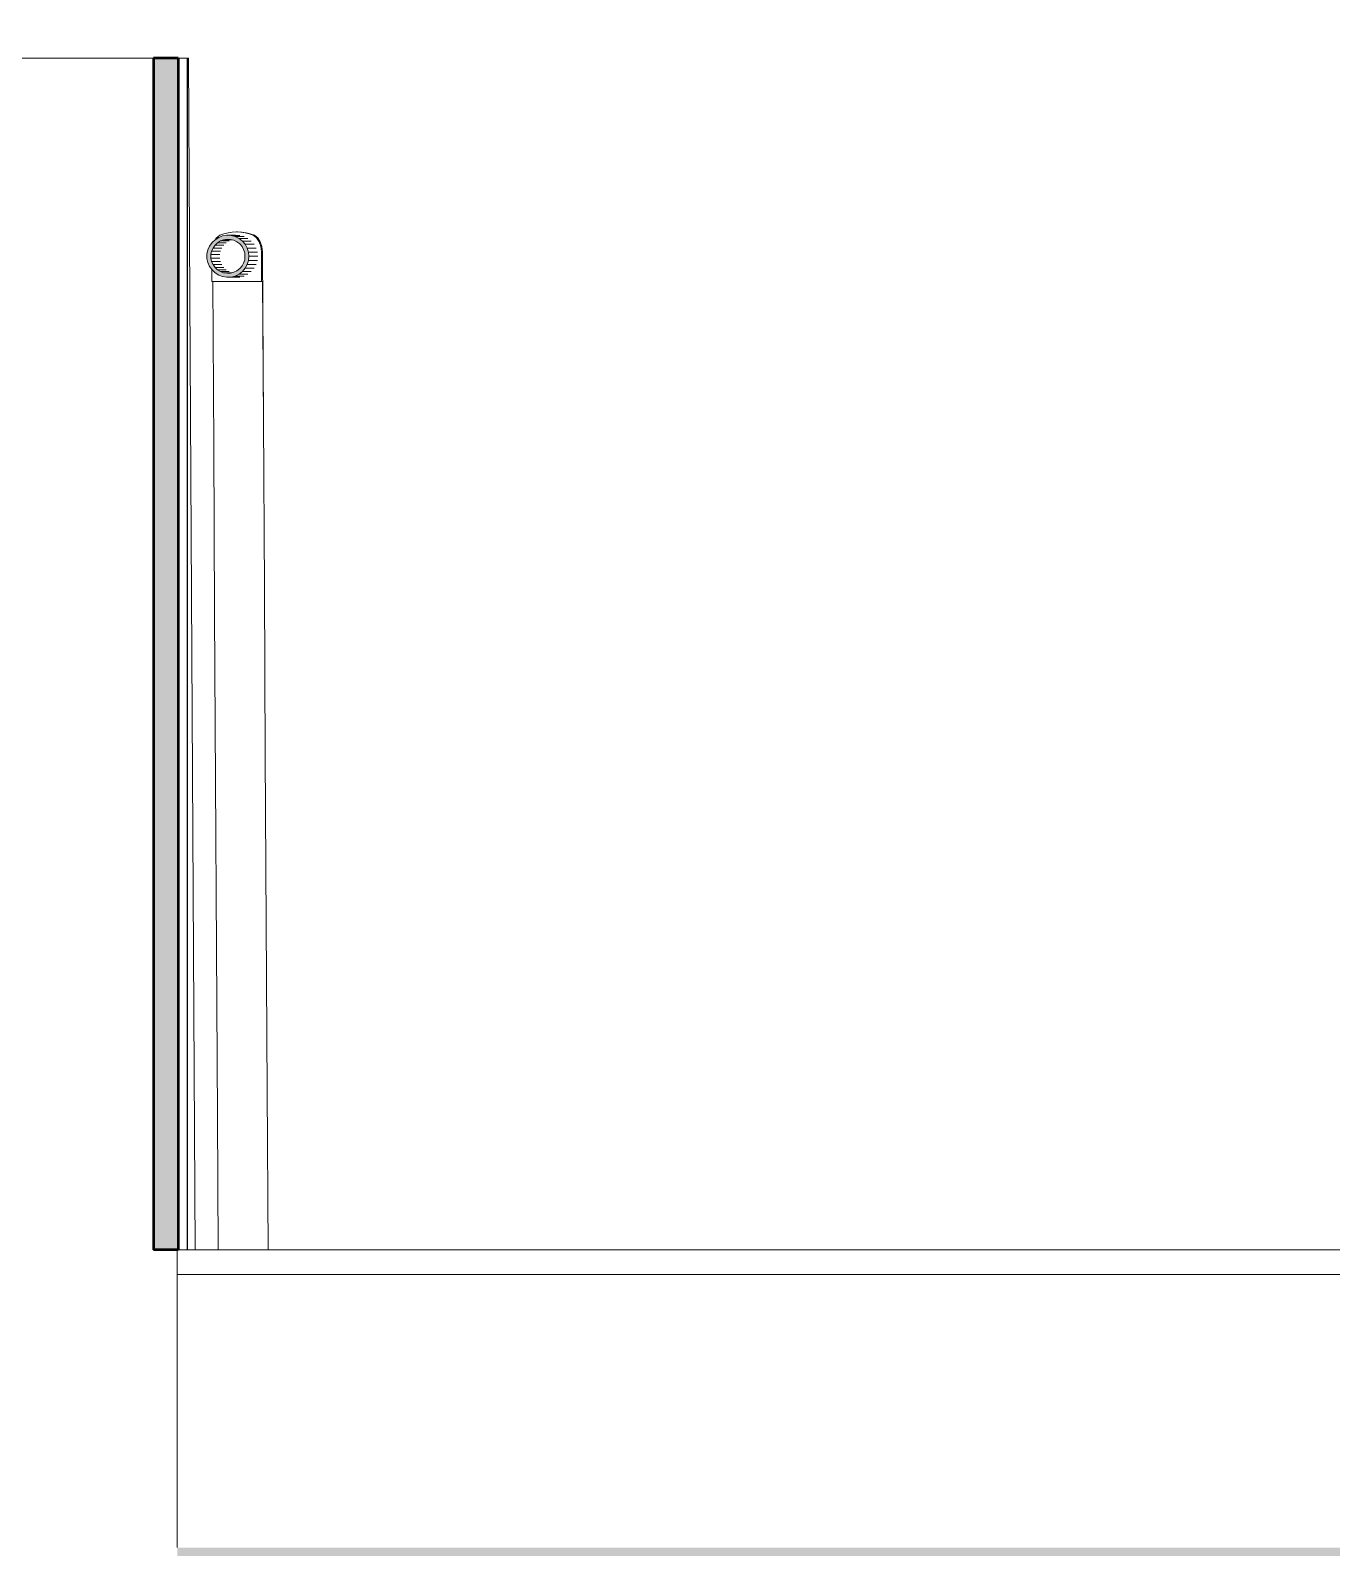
# Model space of a CAD drawing. Header units: millimetres. Extents: x -46169 to 174149, y -86316 to 18123.
# Drawn here: x 124641 to 125952, y -80708 to -79180 of the extents above; entities that cross this region are included whole.
import ezdxf

# ---------------------------------------------------------------- set-up
doc = ezdxf.new("R2010")
doc.units = ezdxf.units.MM
doc.header["$MEASUREMENT"] = 0
doc.linetypes.add('Dashed', pattern=[2822.222233, 1411.111116, -1411.111116])
doc.linetypes.add('Wipeout_Contour', pattern=[1000, 0, -1000])
for name, color, linetype in [('A04_A04_1_A-25-M_Curtain_Wall', 7, 'Continuous'), ('A04_A04_1_New_A-20-M_Floor_Slab', 7, 'Continuous'), ('A04_A04_1_New_A-25-M_Wall_Int', 7, 'Continuous'), ('A04_A04_1_New_A-30-M_Stair', 7, 'Continuous')]:
    doc.layers.add(name, color=color, linetype=linetype)
for name, color, linetype, lineweight in [('A04_A04_1_A-25-M_Curtain_Wall_Pen_No__1', 7, 'Continuous', 13), ('A04_A04_1_A-25-M_Curtain_Wall_Pen_No__90', 8, 'Continuous', 20), ('A04_A04_1_New_A-20-M_Floor_Slab_Pen_No__146', 8, 'Continuous', 0), ('A04_A04_1_New_A-20-M_Floor_Slab_Pen_No__4', 7, 'Continuous', 20), ('A04_A04_1_New_A-25-M_Wall_Int_Pen_No__87', 8, 'Continuous', 20), ('A04_A04_1_New_A-25-M_Wall_Int_Pen_No__93', 8, 'Continuous', 13), ('A04_A04_1_New_A-30-M_Stair_Pen_No__1', 7, 'Continuous', 13)]:
    doc.layers.add(name, color=color, linetype=linetype, lineweight=lineweight)
for name, color, linetype, lineweight, true_color in [('A04_A04_1_A-25-M_Curtain_Wall_Pen_No__147', 7, 'Continuous', 0, 0x606060), ('A04_A04_1_A-35-M_FFE_Sanitary_Pen_No__105', 7, 'Continuous', 15, 0xa6a6a6), ('A04_A04_1_New_A-20-M_Floor_Slab_Pen_No__149', 7, 'Continuous', 0, 0x2a2a2a), ('A04_A04_1_New_A-25-M_Wall_Int_Pen_No__165', 7, 'Continuous', 0, 0x006060), ('A04_A04_1_New_A-25-M_Wall_Int_Pen_No__27', 7, 'Continuous', 50, 0x2a2a2a)]:
    doc.layers.add(name, color=color, linetype=linetype, lineweight=lineweight, true_color=true_color)

msp = doc.modelspace()

# ---------------------------------------------------------------- wipeouts: each hides what was drawn before it
at = {"color": 254, "linetype": 'Wipeout_Contour', "lineweight": 0, "ltscale": 596544.271198}
msp.add_wipeout([(124789, -80407.9), (124789, -80432.9), (126399.6, -80432.9), (126399.6, -80407.9)], dxfattribs=at).dxf.layer = 'A04_A04_1_New_A-20-M_Floor_Slab'

# ---------------------------------------------------------------- next in the draw order: wipeouts: each hides what was drawn before it
at = {"color": 254, "linetype": 'Wipeout_Contour', "lineweight": 0, "ltscale": 596868.215709}
msp.add_wipeout([(124789, -80432.9), (124789, -80707.9), (126399.6, -80707.9), (126399.6, -80432.9)], dxfattribs=at).dxf.layer = 'A04_A04_1_New_A-20-M_Floor_Slab'
at = {"color": 254, "linetype": 'Wipeout_Contour', "lineweight": 0, "ltscale": 740484.472603}
msp.add_wipeout([(124873.7, -79432.9), (124874.7, -79432.9), (124880.2, -80407.9), (124874.7, -79402.9), (124873.7, -79402.9)], dxfattribs=at).dxf.layer = 'A04_A04_1_New_A-30-M_Stair'

# ---------------------------------------------------------------- next in the draw order: hatches: boundary and pattern name
at = {"layer": 'A04_A04_1_New_A-20-M_Floor_Slab_Pen_No__146', "linetype": 'Continuous'}
msp.add_hatch(color=256, dxfattribs=at).paths.add_polyline_path([(124789, -80707.9), (124789, -80857.9), (126399.6, -80857.9), (126399.6, -80707.9)])

# ---------------------------------------------------------------- next in the draw order: wipeouts: each hides what was drawn before it
at = {"color": 254, "linetype": 'Wipeout_Contour', "lineweight": 0, "ltscale": 591917.676373}
msp.add_wipeout([(124874.7, -79402.9), (124874.2, -79397.7), (124873.1, -79397.7), (124873.7, -79402.9)], dxfattribs=at).dxf.layer = 'A04_A04_1_New_A-30-M_Stair'
at = {"color": 254, "linetype": 'Wipeout_Contour', "lineweight": 0, "ltscale": 592966.54628}
msp.add_wipeout([(124874.7, -79432.9), (124824.7, -79432.9), (124830.2, -80407.9), (124880.2, -80407.9)], dxfattribs=at).dxf.layer = 'A04_A04_1_New_A-30-M_Stair'

# ---------------------------------------------------------------- next in the draw order: wipeouts: each hides what was drawn before it
at = {"color": 254, "linetype": 'Wipeout_Contour', "lineweight": 0, "ltscale": 591903.181497}
msp.add_wipeout([(124874.2, -79397.7), (124872.5, -79392.9), (124871.5, -79392.9), (124873.1, -79397.7)], dxfattribs=at).dxf.layer = 'A04_A04_1_New_A-30-M_Stair'

# ---------------------------------------------------------------- next in the draw order: wipeouts: each hides what was drawn before it
at = {"color": 254, "linetype": 'Wipeout_Contour', "lineweight": 0, "ltscale": 591886.740548}
msp.add_wipeout([(124872.5, -79392.9), (124870, -79389), (124868.9, -79389), (124871.5, -79392.9)], dxfattribs=at).dxf.layer = 'A04_A04_1_New_A-30-M_Stair'

# ---------------------------------------------------------------- next in the draw order: wipeouts: each hides what was drawn before it
at = {"color": 254, "linetype": 'Wipeout_Contour', "lineweight": 0, "ltscale": 591869.816837}
msp.add_wipeout([(124870, -79389), (124866.7, -79386.3), (124865.6, -79386.3), (124868.9, -79389)], dxfattribs=at).dxf.layer = 'A04_A04_1_New_A-30-M_Stair'

# ---------------------------------------------------------------- next in the draw order: wipeouts: each hides what was drawn before it
at = {"color": 254, "linetype": 'Wipeout_Contour', "lineweight": 0, "ltscale": 591852.817854}
msp.add_wipeout([(124861.5, -79384.8), (124865.6, -79386.3), (124866.7, -79386.3), (124862.5, -79384.8)], dxfattribs=at).dxf.layer = 'A04_A04_1_New_A-30-M_Stair'

# ---------------------------------------------------------------- next in the draw order: wipeouts: each hides what was drawn before it
at = {"color": 254, "linetype": 'Wipeout_Contour', "lineweight": 0, "ltscale": 591835.945495}
msp.add_wipeout([(124862.5, -79384.8), (124858.3, -79383.8), (124857.3, -79383.8), (124861.5, -79384.8)], dxfattribs=at).dxf.layer = 'A04_A04_1_New_A-30-M_Stair'

# ---------------------------------------------------------------- next in the draw order: wipeouts: each hides what was drawn before it
at = {"color": 254, "linetype": 'Wipeout_Contour', "lineweight": 0, "ltscale": 591819.795065}
msp.add_wipeout([(124858.3, -79383.8), (124854, -79383.1), (124853, -79383.1), (124857.3, -79383.8)], dxfattribs=at).dxf.layer = 'A04_A04_1_New_A-30-M_Stair'

# ---------------------------------------------------------------- next in the draw order: wipeouts: each hides what was drawn before it
at = {"color": 254, "linetype": 'Wipeout_Contour', "lineweight": 0, "ltscale": 8137821.874151684}
msp.add_wipeout([(124823.7, -79420.9), (124823.7, -79432.9), (124873.7, -79432.9), (124873.7, -79402.9), (124873.1, -79397.7), (124871.5, -79392.9), (124868.9, -79389), (124865.6, -79386.3), (124861.5, -79384.8), (124857.3, -79383.8), (124853, -79383.1), (124848.7, -79382.9), (124844.4, -79383.1), (124840.2, -79383.8), (124835.9, -79384.8), (124831.8, -79386.3), (124828.5, -79389), (124827.6, -79390.3), (124830.7, -79388.4), (124834.7, -79386.9), (124839, -79386.2), (124839.8, -79386.2), (124844.1, -79386.5), (124840, -79386.2), (124841.2, -79386.2), (124845.5, -79386.5), (124841.3, -79386.2), (124847.9, -79386.2), (124852.2, -79386.5), (124856.3, -79387.5), (124860.1, -79389.4), (124863.5, -79392.1), (124866.3, -79395.3), (124868.4, -79399.1), (124869.7, -79403.2), (124870.1, -79407.4), (124869.7, -79411.7), (124868.4, -79415.8), (124866.3, -79419.5), (124863.5, -79422.8), (124860.1, -79425.4), (124856.3, -79427.3), (124852.1, -79428.4), (124847.9, -79428.6), (124841.3, -79428.6), (124845.6, -79428.4), (124841.2, -79428.6), (124840, -79428.6), (124844.3, -79428.4), (124839.8, -79428.6), (124839, -79428.6), (124834.7, -79427.9), (124830.7, -79426.5), (124827.1, -79424.2), (124824, -79421.2)], dxfattribs=at).dxf.layer = 'A04_A04_1_New_A-30-M_Stair'

# ---------------------------------------------------------------- next in the draw order: wipeouts: each hides what was drawn before it
at = {"color": 254, "linetype": 'Wipeout_Contour', "lineweight": 0, "ltscale": 3994876.417215712}
msp.add_wipeout([(124832.5, -79402.3), (124831.8, -79405.7), (124831.8, -79409.2), (124832.5, -79412.6), (124833.9, -79415.8), (124835.8, -79418.6), (124838.4, -79421), (124841.3, -79422.9), (124844.3, -79424), (124846, -79423.5), (124849.1, -79422), (124851.9, -79419.9), (124854.2, -79417.2), (124855.8, -79414.2), (124856.9, -79410.9), (124857.2, -79407.4), (124856.9, -79404), (124855.8, -79400.6), (124854.2, -79397.6), (124851.9, -79395), (124849.1, -79392.8), (124846, -79391.3), (124844.3, -79390.9), (124841.3, -79392), (124838.4, -79393.8), (124835.8, -79396.2), (124833.9, -79399.1)], dxfattribs=at).dxf.layer = 'A04_A04_1_New_A-30-M_Stair'

# ---------------------------------------------------------------- next in the draw order: wipeouts: each hides what was drawn before it
at = {"color": 254, "linetype": 'Wipeout_Contour', "lineweight": 0, "ltscale": 8751406.390945325}
msp.add_wipeout([(118362, -81407.9), (124599.3, -81407.9), (124599.3, -79207.9), (124800.3, -79207.9), (124807.1, -80407.9), (124830.2, -80407.9), (124824.7, -79432.9), (124823.7, -79432.9), (124823.7, -79420.9), (124821.5, -79417.7), (124819.8, -79413.8), (124818.9, -79409.6), (124818.9, -79405.3), (124819.8, -79401.1), (124821.5, -79397.1), (124824, -79393.6), (124827.1, -79390.7), (124827.6, -79390.3), (124828.5, -79389), (124831.8, -79386.3), (124835.9, -79384.8), (124840.2, -79383.8), (124844.4, -79383.1), (124848.7, -79382.9), (124849.8, -79382.9), (124854, -79383.1), (124858.3, -79383.8), (124862.5, -79384.8), (124866.7, -79386.3), (124870, -79389), (124872.5, -79392.9), (124874.2, -79397.7), (124874.7, -79402.9), (124880.4, -80407.9), (126330.2, -80407.9), (126324.7, -79432.9), (126323.7, -79432.9), (126323.7, -79402.9), (126324.3, -79397.7), (126325.9, -79392.9), (126328.5, -79389), (126331.8, -79386.3), (126335.9, -79384.8), (126340.2, -79383.8), (126344.4, -79383.1), (126348.7, -79382.9), (126349.8, -79382.9), (126354, -79383.1), (126358.3, -79383.8), (126362.5, -79384.8), (126366.7, -79386.3), (126370, -79389), (126372.5, -79392.9), (126374.2, -79397.7), (126374.7, -79402.9), (126380.4, -80407.9), (126405.9, -80407.9), (126405.9, -77357.9), (118362, -77357.9)], dxfattribs=at).dxf.layer = 'A04_A04_1_New_A-25-M_Wall_Int'

# ---------------------------------------------------------------- next in the draw order: linework, layer by layer
at = {"layer": 'A04_A04_1_New_A-30-M_Stair_Pen_No__1', "linetype": 'Continuous'}
for p, q in [((124825.7, -79598.1), (124824.7, -79432.9)), ((124874.7, -79432.9), (124873.7, -79432.9)), ((124876.7, -79741.1), (124875.7, -79572.4)), ((124826.6, -79766.8), (124825.7, -79598.1)), ((124877.6, -79909.9), (124876.7, -79741.1)), ((124827.6, -79935.6), (124826.6, -79766.8)), ((124878.6, -80078.6), (124877.6, -79909.9)), ((124828.5, -80104.3), (124827.6, -79935.6)), ((124879.5, -80247.4), (124878.6, -80078.6)), ((124829.5, -80273.1), (124828.5, -80104.3)), ((124880.4, -80407.9), (124879.5, -80247.4)), ((124830.2, -80407.9), (124829.5, -80273.1))]:
    msp.add_line(p, q, dxfattribs=at)

# ---------------------------------------------------------------- next in the draw order: wipeouts: each hides what was drawn before it
at = {"color": 254, "linetype": 'Wipeout_Contour', "lineweight": 0, "ltscale": 591796.011196}
msp.add_wipeout([(124841.3, -79386.2), (124845.6, -79386.5), (124852.2, -79386.5), (124847.9, -79386.2)], dxfattribs=at).dxf.layer = 'A04_A04_1_A-25-M_Curtain_Wall'
at = {"color": 254, "linetype": 'Wipeout_Contour', "lineweight": 0, "ltscale": 591899.720236}
msp.add_wipeout([(124860.8, -79403.2), (124861.2, -79407.4), (124870.1, -79407.4), (124869.7, -79403.2)], dxfattribs=at).dxf.layer = 'A04_A04_1_A-25-M_Curtain_Wall'
at = {"color": 254, "linetype": 'Wipeout_Contour', "lineweight": 0, "ltscale": 592529.235794}
msp.add_wipeout([(124789.9, -79207.9), (124789.9, -80407.9), (124798.8, -80407.9), (124798.8, -79207.9)], dxfattribs=at).dxf.layer = 'A04_A04_1_New_A-25-M_Wall_Int'

# ---------------------------------------------------------------- next in the draw order: hatches: boundary and pattern name
at = {"layer": 'A04_A04_1_New_A-25-M_Wall_Int_Pen_No__165', "linetype": 'Continuous', "lineweight": 0, "true_color": 0x001818}
msp.add_hatch(color=168, dxfattribs=at).paths.add_polyline_path([(124789.9, -80407.9), (124789.9, -79207.9), (124764.9, -79207.9), (124764.9, -80407.9)])

# ---------------------------------------------------------------- next in the draw order: wipeouts: each hides what was drawn before it
at = {"color": 254, "linetype": 'Wipeout_Contour', "lineweight": 0, "ltscale": 591807.494316}
msp.add_wipeout([(124843.2, -79386.5), (124847.4, -79387.5), (124856.3, -79387.5), (124852.1, -79386.5)], dxfattribs=at).dxf.layer = 'A04_A04_1_A-25-M_Curtain_Wall'
at = {"color": 254, "linetype": 'Wipeout_Contour', "lineweight": 0, "ltscale": 591887.848254}
msp.add_wipeout([(124868.4, -79399.1), (124859.5, -79399.1), (124860.8, -79403.2), (124869.7, -79403.2)], dxfattribs=at).dxf.layer = 'A04_A04_1_A-25-M_Curtain_Wall'
at = {"color": 254, "linetype": 'Wipeout_Contour', "lineweight": 0, "ltscale": 592545.219546}
msp.add_wipeout([(124799.3, -79207.9), (124798.8, -79207.9), (124798.8, -80407.9), (124799.3, -80407.9)], dxfattribs=at).dxf.layer = 'A04_A04_1_New_A-25-M_Wall_Int'

# ---------------------------------------------------------------- next in the draw order: wipeouts: each hides what was drawn before it
at = {"color": 254, "linetype": 'Wipeout_Contour', "lineweight": 0, "ltscale": 591824.183416}
msp.add_wipeout([(124847.4, -79387.5), (124851.3, -79389.4), (124860.1, -79389.4), (124856.3, -79387.5)], dxfattribs=at).dxf.layer = 'A04_A04_1_A-25-M_Curtain_Wall'
at = {"color": 254, "linetype": 'Wipeout_Contour', "lineweight": 0, "ltscale": 591908.880469}
msp.add_wipeout([(124860.8, -79411.7), (124869.7, -79411.7), (124870.1, -79407.4), (124861.2, -79407.4)], dxfattribs=at).dxf.layer = 'A04_A04_1_A-25-M_Curtain_Wall'
at = {"color": 254, "linetype": 'Wipeout_Contour', "lineweight": 0, "ltscale": 1190926.083641964}
msp.add_wipeout([(124599.3, -84457.9), (124799.3, -84457.9), (124799.3, -80857.9), (124789, -80857.9), (124789, -80407.9), (124764.9, -80407.9), (124764.9, -79207.9), (124599.3, -79207.9)], dxfattribs=at).dxf.layer = 'A04_A04_1_New_A-25-M_Wall_Int'

# ---------------------------------------------------------------- next in the draw order: linework, layer by layer
at = {"layer": 'A04_A04_1_New_A-20-M_Floor_Slab_Pen_No__149', "linetype": 'Continuous', "flags": 128}
msp.add_lwpolyline([(124789, -80407.9), (124789, -80432.9), (124789, -80707.9)], dxfattribs=at)
at = {"layer": 'A04_A04_1_New_A-20-M_Floor_Slab_Pen_No__4', "linetype": 'Continuous'}
msp.add_line((126399.6, -80432.9), (124789, -80432.9), dxfattribs=at)
at = {"layer": 'A04_A04_1_New_A-25-M_Wall_Int_Pen_No__27', "linetype": 'Continuous'}
for p, q in [((124764.9, -79207.9), (124764.9, -80407.9)), ((124789.9, -79207.9), (124764.9, -79207.9)), ((124789.9, -79207.9), (124789.9, -80407.9)), ((124789, -80407.9), (124764.9, -80407.9)), ((124789.9, -80407.9), (124789, -80407.9))]:
    msp.add_line(p, q, dxfattribs=at)
at = {"layer": 'A04_A04_1_New_A-25-M_Wall_Int_Pen_No__93', "linetype": 'Continuous'}
msp.add_line((124764.9, -79207.9), (124599.3, -79207.9), dxfattribs=at)

# ---------------------------------------------------------------- next in the draw order: wipeouts: each hides what was drawn before it
at = {"color": 254, "linetype": 'Wipeout_Contour', "lineweight": 0, "ltscale": 591841.252859}
msp.add_wipeout([(124851.3, -79389.4), (124854.6, -79392.1), (124863.5, -79392.1), (124860.1, -79389.4)], dxfattribs=at).dxf.layer = 'A04_A04_1_A-25-M_Curtain_Wall'
at = {"color": 254, "linetype": 'Wipeout_Contour', "lineweight": 0, "ltscale": 591914.954065}
msp.add_wipeout([(124859.5, -79415.8), (124868.4, -79415.8), (124869.7, -79411.7), (124860.8, -79411.7)], dxfattribs=at).dxf.layer = 'A04_A04_1_A-25-M_Curtain_Wall'
at = {"color": 254, "linetype": 'Wipeout_Contour', "lineweight": 0, "ltscale": 592554.233728}
msp.add_wipeout([(124799.3, -80407.9), (124807.1, -80407.9), (124800.3, -79207.9), (124799.3, -79207.9)], dxfattribs=at).dxf.layer = 'A04_A04_1_New_A-25-M_Wall_Int'

# ---------------------------------------------------------------- next in the draw order: linework, layer by layer
at = {"layer": 'A04_A04_1_A-25-M_Curtain_Wall_Pen_No__90', "linetype": 'Continuous'}
msp.add_line((124861.2, -79407.4), (124870.1, -79407.4), dxfattribs=at)
at = {"layer": 'A04_A04_1_A-35-M_FFE_Sanitary_Pen_No__105', "linetype": 'Dashed'}
msp.add_line((105427.1, -80407.9), (131120.2, -80407.9), dxfattribs=at)
at = {"layer": 'A04_A04_1_New_A-20-M_Floor_Slab_Pen_No__4', "linetype": 'Continuous'}
msp.add_line((126399.6, -80407.9), (124789.9, -80407.9), dxfattribs=at)
at = {"layer": 'A04_A04_1_New_A-25-M_Wall_Int_Pen_No__87', "linetype": 'Continuous'}
for p, q in [((124798.8, -79207.9), (124789.9, -79207.9)), ((124798.8, -80407.9), (124798.8, -79207.9))]:
    msp.add_line(p, q, dxfattribs=at)
at = {"layer": 'A04_A04_1_New_A-25-M_Wall_Int_Pen_No__93', "linetype": 'Continuous'}
for p, q in [((124799.3, -79207.9), (124798.8, -79207.9)), ((124799.3, -80407.9), (124799.3, -79207.9)), ((124800.3, -79207.9), (124799.3, -79207.9)), ((124807.1, -80407.9), (124800.3, -79207.9))]:
    msp.add_line(p, q, dxfattribs=at)
at = {"layer": 'A04_A04_1_New_A-30-M_Stair_Pen_No__1', "linetype": 'Continuous'}
for p, q in [((124857.3, -79383.8), (124853, -79383.1)), ((124858.3, -79383.8), (124854, -79383.1))]:
    msp.add_line(p, q, dxfattribs=at)

# ---------------------------------------------------------------- next in the draw order: wipeouts: each hides what was drawn before it
at = {"color": 254, "linetype": 'Wipeout_Contour', "lineweight": 0, "ltscale": 591783.445922}
msp.add_wipeout([(124839.2, -79390.2), (124835.7, -79390.8), (124844, -79390.8), (124842.6, -79390.4)], dxfattribs=at).dxf.layer = 'A04_A04_1_A-25-M_Curtain_Wall'
at = {"color": 254, "linetype": 'Wipeout_Contour', "lineweight": 0, "ltscale": 591858.003754}
msp.add_wipeout([(124863.5, -79392.1), (124854.6, -79392.1), (124857.4, -79395.3), (124866.3, -79395.3)], dxfattribs=at).dxf.layer = 'A04_A04_1_A-25-M_Curtain_Wall'
at = {"color": 254, "linetype": 'Wipeout_Contour', "lineweight": 0, "ltscale": 591917.692468}
msp.add_wipeout([(124859.5, -79415.8), (124857.4, -79419.5), (124866.3, -79419.5), (124868.4, -79415.8)], dxfattribs=at).dxf.layer = 'A04_A04_1_A-25-M_Curtain_Wall'

# ---------------------------------------------------------------- next in the draw order: linework, layer by layer
at = {"layer": 'A04_A04_1_A-25-M_Curtain_Wall_Pen_No__90', "linetype": 'Continuous'}
msp.add_line((124860.8, -79411.7), (124869.7, -79411.7), dxfattribs=at)
at = {"layer": 'A04_A04_1_New_A-30-M_Stair_Pen_No__1', "linetype": 'Continuous'}
for p, q in [((124849.8, -79382.9), (124848.7, -79382.9)), ((124861.5, -79384.8), (124857.3, -79383.8)), ((124862.5, -79384.8), (124858.3, -79383.8)), ((124865.6, -79386.3), (124861.5, -79384.8)), ((124866.7, -79386.3), (124862.5, -79384.8))]:
    msp.add_line(p, q, dxfattribs=at)

# ---------------------------------------------------------------- next in the draw order: wipeouts: each hides what was drawn before it
at = {"color": 254, "linetype": 'Wipeout_Contour', "lineweight": 0, "ltscale": 591778.839758}
msp.add_wipeout([(124835.7, -79390.8), (124832.5, -79392), (124841.3, -79392), (124844.3, -79390.9)], dxfattribs=at).dxf.layer = 'A04_A04_1_A-25-M_Curtain_Wall'
at = {"color": 254, "linetype": 'Wipeout_Contour', "lineweight": 0, "ltscale": 591873.750427}
msp.add_wipeout([(124866.3, -79395.3), (124857.4, -79395.3), (124859.5, -79399.1), (124868.4, -79399.1)], dxfattribs=at).dxf.layer = 'A04_A04_1_A-25-M_Curtain_Wall'
at = {"color": 254, "linetype": 'Wipeout_Contour', "lineweight": 0, "ltscale": 591916.983612}
msp.add_wipeout([(124854.6, -79422.8), (124863.5, -79422.8), (124866.3, -79419.5), (124857.4, -79419.5)], dxfattribs=at).dxf.layer = 'A04_A04_1_A-25-M_Curtain_Wall'

# ---------------------------------------------------------------- next in the draw order: linework, layer by layer
at = {"layer": 'A04_A04_1_A-25-M_Curtain_Wall_Pen_No__90', "linetype": 'Continuous'}
for p, q in [((124851.3, -79389.4), (124860.1, -79389.4)), ((124854.6, -79392.1), (124863.5, -79392.1)), ((124857.4, -79395.3), (124866.3, -79395.3)), ((124859.5, -79399.1), (124868.4, -79399.1)), ((124860.8, -79403.2), (124869.7, -79403.2))]:
    msp.add_line(p, q, dxfattribs=at)
at = {"layer": 'A04_A04_1_New_A-30-M_Stair_Pen_No__1', "linetype": 'Continuous'}
for p, q in [((124844.4, -79383.1), (124840.2, -79383.8)), ((124848.7, -79382.9), (124844.4, -79383.1)), ((124853, -79383.1), (124848.7, -79382.9)), ((124854, -79383.1), (124849.8, -79382.9)), ((124868.9, -79389), (124865.6, -79386.3)), ((124870, -79389), (124866.7, -79386.3)), ((124871.5, -79392.9), (124868.9, -79389)), ((124872.5, -79392.9), (124870, -79389)), ((124873.1, -79397.7), (124871.5, -79392.9)), ((124874.2, -79397.7), (124872.5, -79392.9)), ((124873.7, -79402.9), (124873.1, -79397.7)), ((124873.7, -79432.9), (124873.7, -79402.9)), ((124874.7, -79402.9), (124874.2, -79397.7)), ((124875.7, -79572.4), (124874.7, -79402.9))]:
    msp.add_line(p, q, dxfattribs=at)

# ---------------------------------------------------------------- next in the draw order: wipeouts: each hides what was drawn before it
at = {"color": 254, "linetype": 'Wipeout_Contour', "lineweight": 0, "ltscale": 591771.754442}
msp.add_wipeout([(124829.5, -79393.8), (124838.4, -79393.8), (124841.3, -79392), (124832.5, -79392)], dxfattribs=at).dxf.layer = 'A04_A04_1_A-25-M_Curtain_Wall'
at = {"color": 254, "linetype": 'Wipeout_Contour', "lineweight": 0, "ltscale": 591912.856521}
msp.add_wipeout([(124854.6, -79422.8), (124851.3, -79425.4), (124860.1, -79425.4), (124863.5, -79422.8)], dxfattribs=at).dxf.layer = 'A04_A04_1_A-25-M_Curtain_Wall'

# ---------------------------------------------------------------- next in the draw order: linework, layer by layer
at = {"layer": 'A04_A04_1_A-25-M_Curtain_Wall_Pen_No__90', "linetype": 'Continuous'}
for p, q in [((124847.4, -79387.5), (124856.3, -79387.5)), ((124859.5, -79415.8), (124868.4, -79415.8))]:
    msp.add_line(p, q, dxfattribs=at)
at = {"layer": 'A04_A04_1_New_A-30-M_Stair_Pen_No__1', "linetype": 'Continuous'}
msp.add_line((124840.2, -79383.8), (124835.9, -79384.8), dxfattribs=at)

# ---------------------------------------------------------------- next in the draw order: wipeouts: each hides what was drawn before it
at = {"color": 254, "linetype": 'Wipeout_Contour', "lineweight": 0, "ltscale": 591767.062739}
msp.add_wipeout([(124829.5, -79393.8), (124827, -79396.2), (124835.8, -79396.2), (124838.4, -79393.8)], dxfattribs=at).dxf.layer = 'A04_A04_1_A-25-M_Curtain_Wall'
at = {"color": 254, "linetype": 'Wipeout_Contour', "lineweight": 0, "ltscale": 591905.480069}
msp.add_wipeout([(124851.3, -79425.4), (124847.4, -79427.3), (124856.3, -79427.3), (124860.1, -79425.4)], dxfattribs=at).dxf.layer = 'A04_A04_1_A-25-M_Curtain_Wall'

# ---------------------------------------------------------------- next in the draw order: linework, layer by layer
at = {"layer": 'A04_A04_1_A-25-M_Curtain_Wall_Pen_No__90', "linetype": 'Continuous'}
for p, q in [((124839, -79386.2), (124847.8, -79386.2)), ((124843.2, -79386.5), (124852.1, -79386.5)), ((124857.4, -79419.5), (124866.3, -79419.5))]:
    msp.add_line(p, q, dxfattribs=at)
at = {"layer": 'A04_A04_1_New_A-30-M_Stair_Pen_No__1', "linetype": 'Continuous'}
msp.add_line((124835.9, -79384.8), (124831.8, -79386.3), dxfattribs=at)

# ---------------------------------------------------------------- next in the draw order: wipeouts: each hides what was drawn before it
at = {"color": 254, "linetype": 'Wipeout_Contour', "lineweight": 0, "ltscale": 591765.090359}
msp.add_wipeout([(124825, -79399.1), (124833.9, -79399.1), (124835.8, -79396.2), (124827, -79396.2)], dxfattribs=at).dxf.layer = 'A04_A04_1_A-25-M_Curtain_Wall'
at = {"color": 254, "linetype": 'Wipeout_Contour', "lineweight": 0, "ltscale": 591895.156124}
msp.add_wipeout([(124843.2, -79428.4), (124852.1, -79428.4), (124856.3, -79427.3), (124847.4, -79427.3)], dxfattribs=at).dxf.layer = 'A04_A04_1_A-25-M_Curtain_Wall'

# ---------------------------------------------------------------- next in the draw order: linework, layer by layer
at = {"layer": 'A04_A04_1_A-25-M_Curtain_Wall_Pen_No__90', "linetype": 'Continuous'}
msp.add_line((124835.7, -79390.8), (124844, -79390.8), dxfattribs=at)
at = {"layer": 'A04_A04_1_New_A-30-M_Stair_Pen_No__1', "linetype": 'Continuous'}
for p, q in [((124828.5, -79389), (124827.6, -79390.3)), ((124831.8, -79386.3), (124828.5, -79389))]:
    msp.add_line(p, q, dxfattribs=at)

# ---------------------------------------------------------------- next in the draw order: wipeouts: each hides what was drawn before it
at = {"color": 254, "linetype": 'Wipeout_Contour', "lineweight": 0, "ltscale": 591765.918111}
msp.add_wipeout([(124823.6, -79402.3), (124832.5, -79402.3), (124833.9, -79399.1), (124825, -79399.1)], dxfattribs=at).dxf.layer = 'A04_A04_1_A-25-M_Curtain_Wall'
at = {"color": 254, "linetype": 'Wipeout_Contour', "lineweight": 0, "ltscale": 591886.448997}
msp.add_wipeout([(124845.6, -79428.4), (124841.3, -79428.6), (124847.9, -79428.6), (124852.2, -79428.4)], dxfattribs=at).dxf.layer = 'A04_A04_1_A-25-M_Curtain_Wall'

# ---------------------------------------------------------------- next in the draw order: linework, layer by layer
at = {"layer": 'A04_A04_1_A-25-M_Curtain_Wall_Pen_No__90', "linetype": 'Continuous'}
for p, q in [((124829.5, -79393.8), (124838.4, -79393.8)), ((124832.5, -79392), (124841.3, -79392)), ((124854.6, -79422.8), (124863.5, -79422.8))]:
    msp.add_line(p, q, dxfattribs=at)
at = {"layer": 'A04_A04_1_New_A-30-M_Stair_Pen_No__1', "linetype": 'Continuous'}
msp.add_line((124823.7, -79432.9), (124873.7, -79432.9), dxfattribs=at)

# ---------------------------------------------------------------- next in the draw order: wipeouts: each hides what was drawn before it
at = {"color": 254, "linetype": 'Wipeout_Contour', "lineweight": 0, "ltscale": 591769.512108}
msp.add_wipeout([(124822.9, -79405.7), (124831.8, -79405.7), (124832.5, -79402.3), (124823.6, -79402.3)], dxfattribs=at).dxf.layer = 'A04_A04_1_A-25-M_Curtain_Wall'

# ---------------------------------------------------------------- next in the draw order: linework, layer by layer
at = {"layer": 'A04_A04_1_A-25-M_Curtain_Wall_Pen_No__90', "linetype": 'Continuous'}
msp.add_line((124827, -79396.2), (124835.8, -79396.2), dxfattribs=at)

# ---------------------------------------------------------------- next in the draw order: wipeouts: each hides what was drawn before it
at = {"color": 254, "linetype": 'Wipeout_Contour', "lineweight": 0, "ltscale": 591775.725145}
msp.add_wipeout([(124831.8, -79405.7), (124822.9, -79405.7), (124822.9, -79409.2), (124831.8, -79409.2)], dxfattribs=at).dxf.layer = 'A04_A04_1_A-25-M_Curtain_Wall'

# ---------------------------------------------------------------- next in the draw order: linework, layer by layer
at = {"layer": 'A04_A04_1_A-25-M_Curtain_Wall_Pen_No__90', "linetype": 'Continuous'}
msp.add_line((124825, -79399.1), (124833.9, -79399.1), dxfattribs=at)

# ---------------------------------------------------------------- next in the draw order: wipeouts: each hides what was drawn before it
at = {"color": 254, "linetype": 'Wipeout_Contour', "lineweight": 0, "ltscale": 591784.302772}
msp.add_wipeout([(124831.8, -79409.2), (124822.9, -79409.2), (124823.6, -79412.6), (124832.5, -79412.6)], dxfattribs=at).dxf.layer = 'A04_A04_1_A-25-M_Curtain_Wall'

# ---------------------------------------------------------------- next in the draw order: linework, layer by layer
at = {"layer": 'A04_A04_1_A-25-M_Curtain_Wall_Pen_No__90', "linetype": 'Continuous'}
msp.add_line((124823.6, -79402.3), (124832.5, -79402.3), dxfattribs=at)

# ---------------------------------------------------------------- next in the draw order: wipeouts: each hides what was drawn before it
at = {"color": 254, "linetype": 'Wipeout_Contour', "lineweight": 0, "ltscale": 591794.893744}
msp.add_wipeout([(124832.5, -79412.6), (124823.6, -79412.6), (124825, -79415.8), (124833.9, -79415.8)], dxfattribs=at).dxf.layer = 'A04_A04_1_A-25-M_Curtain_Wall'

# ---------------------------------------------------------------- next in the draw order: linework, layer by layer
at = {"layer": 'A04_A04_1_A-25-M_Curtain_Wall_Pen_No__90', "linetype": 'Continuous'}
msp.add_line((124822.9, -79405.7), (124831.8, -79405.7), dxfattribs=at)

# ---------------------------------------------------------------- next in the draw order: wipeouts: each hides what was drawn before it
at = {"color": 254, "linetype": 'Wipeout_Contour', "lineweight": 0, "ltscale": 591807.064382}
msp.add_wipeout([(124833.9, -79415.8), (124825, -79415.8), (124827, -79418.6), (124835.8, -79418.6)], dxfattribs=at).dxf.layer = 'A04_A04_1_A-25-M_Curtain_Wall'

# ---------------------------------------------------------------- next in the draw order: linework, layer by layer
at = {"layer": 'A04_A04_1_A-25-M_Curtain_Wall_Pen_No__90', "linetype": 'Continuous'}
msp.add_line((124822.9, -79409.2), (124831.8, -79409.2), dxfattribs=at)

# ---------------------------------------------------------------- next in the draw order: wipeouts: each hides what was drawn before it
at = {"color": 254, "linetype": 'Wipeout_Contour', "lineweight": 0, "ltscale": 591820.316301}
msp.add_wipeout([(124827, -79418.6), (124829.5, -79421), (124838.4, -79421), (124835.8, -79418.6)], dxfattribs=at).dxf.layer = 'A04_A04_1_A-25-M_Curtain_Wall'

# ---------------------------------------------------------------- next in the draw order: linework, layer by layer
at = {"layer": 'A04_A04_1_A-25-M_Curtain_Wall_Pen_No__90', "linetype": 'Continuous'}
msp.add_line((124823.6, -79412.6), (124832.5, -79412.6), dxfattribs=at)

# ---------------------------------------------------------------- next in the draw order: wipeouts: each hides what was drawn before it
at = {"color": 254, "linetype": 'Wipeout_Contour', "lineweight": 0, "ltscale": 591834.106924}
msp.add_wipeout([(124838.4, -79421), (124829.5, -79421), (124832.5, -79422.9), (124841.3, -79422.9)], dxfattribs=at).dxf.layer = 'A04_A04_1_A-25-M_Curtain_Wall'

# ---------------------------------------------------------------- next in the draw order: linework, layer by layer
at = {"layer": 'A04_A04_1_New_A-30-M_Stair_Pen_No__1', "linetype": 'Continuous'}
msp.add_line((124823.7, -79420.9), (124823.7, -79432.9), dxfattribs=at)

# ---------------------------------------------------------------- next in the draw order: wipeouts: each hides what was drawn before it
at = {"color": 254, "linetype": 'Wipeout_Contour', "lineweight": 0, "ltscale": 591847.332009}
msp.add_wipeout([(124832.5, -79422.9), (124835.7, -79424.1), (124844, -79424.1), (124841.3, -79422.9)], dxfattribs=at).dxf.layer = 'A04_A04_1_A-25-M_Curtain_Wall'

# ---------------------------------------------------------------- next in the draw order: linework, layer by layer
at = {"layer": 'A04_A04_1_A-25-M_Curtain_Wall_Pen_No__90', "linetype": 'Continuous'}
msp.add_line((124825, -79415.8), (124833.9, -79415.8), dxfattribs=at)

# ---------------------------------------------------------------- next in the draw order: wipeouts: each hides what was drawn before it
at = {"color": 254, "linetype": 'Wipeout_Contour', "lineweight": 0, "ltscale": 591855.5215}
msp.add_wipeout([(124844, -79424.1), (124835.7, -79424.1), (124839.2, -79424.6), (124842.6, -79424.4)], dxfattribs=at).dxf.layer = 'A04_A04_1_A-25-M_Curtain_Wall'

# ---------------------------------------------------------------- next in the draw order: hatches: boundary and pattern name
at = {"layer": 'A04_A04_1_A-25-M_Curtain_Wall_Pen_No__147', "linetype": 'Continuous'}
h = msp.add_hatch(color=256, dxfattribs=at)
h.paths.add_polyline_path([(124861.2, -79407.4), (124860.8, -79403.2), (124859.5, -79399.1), (124857.4, -79395.3), (124854.6, -79392.1), (124851.3, -79389.4), (124847.4, -79387.5), (124843.2, -79386.5), (124839, -79386.2), (124834.7, -79386.9), (124830.7, -79388.4), (124827.1, -79390.7), (124824, -79393.6), (124821.5, -79397.1), (124819.8, -79401.1), (124818.9, -79405.3), (124818.9, -79409.6), (124819.8, -79413.8), (124821.5, -79417.7), (124824, -79421.2), (124827.1, -79424.2), (124830.7, -79426.5), (124834.7, -79427.9), (124839, -79428.6), (124843.2, -79428.4), (124847.4, -79427.3), (124851.3, -79425.4), (124854.6, -79422.8), (124857.4, -79419.5), (124859.5, -79415.8), (124860.8, -79411.7)])
h.paths.add_polyline_path([(124857.2, -79407.4), (124856.9, -79410.9), (124855.8, -79414.2), (124854.2, -79417.2), (124851.9, -79419.9), (124849.1, -79422), (124846, -79423.5), (124842.6, -79424.4), (124839.2, -79424.6), (124835.7, -79424.1), (124832.5, -79422.9), (124829.5, -79421), (124827, -79418.6), (124825, -79415.8), (124823.6, -79412.6), (124822.9, -79409.2), (124822.9, -79405.7), (124823.6, -79402.3), (124825, -79399.1), (124827, -79396.2), (124829.5, -79393.8), (124832.5, -79392), (124835.7, -79390.8), (124839.2, -79390.2), (124842.6, -79390.4), (124846, -79391.3), (124849.1, -79392.8), (124851.9, -79395), (124854.2, -79397.6), (124855.8, -79400.6), (124856.9, -79404)], flags=0)

# ---------------------------------------------------------------- next in the draw order: linework, layer by layer
at = {"layer": 'A04_A04_1_A-25-M_Curtain_Wall_Pen_No__1', "linetype": 'Continuous', "flags": 128}
for points in [[(124818.9, -79409.6), (124819.8, -79413.8), (124821.5, -79417.7), (124824, -79421.2), (124827.1, -79424.2), (124830.7, -79426.5), (124834.7, -79427.9), (124839, -79428.6), (124843.2, -79428.4), (124847.4, -79427.3), (124851.3, -79425.4), (124854.6, -79422.8), (124857.4, -79419.5), (124859.5, -79415.8), (124860.8, -79411.7), (124861.2, -79407.4), (124860.8, -79403.2), (124859.5, -79399.1), (124857.4, -79395.3), (124854.6, -79392.1), (124851.3, -79389.4), (124847.4, -79387.5), (124843.2, -79386.5), (124839, -79386.2), (124834.7, -79386.9), (124830.7, -79388.4), (124827.1, -79390.7), (124824, -79393.6), (124821.5, -79397.1), (124819.8, -79401.1), (124818.9, -79405.3)], [(124822.9, -79409.2), (124823.6, -79412.6), (124825, -79415.8), (124827, -79418.6), (124829.5, -79421), (124832.5, -79422.9), (124835.7, -79424.1), (124839.2, -79424.6), (124842.6, -79424.4), (124846, -79423.5), (124849.1, -79422), (124851.9, -79419.9), (124854.2, -79417.2), (124855.8, -79414.2), (124856.9, -79410.9), (124857.2, -79407.4), (124856.9, -79404), (124855.8, -79400.6), (124854.2, -79397.6), (124851.9, -79395), (124849.1, -79392.8), (124846, -79391.3), (124842.6, -79390.4), (124839.2, -79390.2), (124835.7, -79390.8), (124832.5, -79392), (124829.5, -79393.8), (124827, -79396.2), (124825, -79399.1), (124823.6, -79402.3), (124822.9, -79405.7)]]:
    msp.add_lwpolyline(points, close=True, dxfattribs=at)
at = {"layer": 'A04_A04_1_A-25-M_Curtain_Wall_Pen_No__90', "linetype": 'Continuous'}
for p, q in [((124827, -79418.6), (124835.8, -79418.6)), ((124829.5, -79421), (124838.4, -79421)), ((124832.5, -79422.9), (124841.3, -79422.9)), ((124835.7, -79424.1), (124844, -79424.1)), ((124851.3, -79425.4), (124860.1, -79425.4)), ((124839, -79428.6), (124847.8, -79428.6)), ((124843.2, -79428.4), (124852.1, -79428.4)), ((124847.4, -79427.3), (124856.3, -79427.3))]:
    msp.add_line(p, q, dxfattribs=at)

doc.saveas('drawing.dxf')
